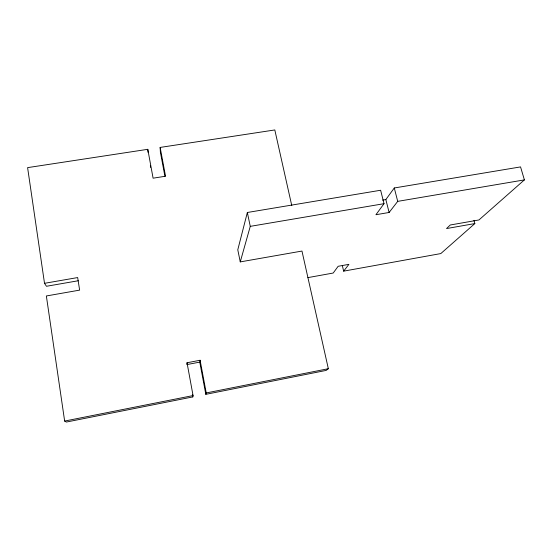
<?xml version="1.0" encoding="UTF-8"?>
<svg xmlns="http://www.w3.org/2000/svg" width="552" height="552" viewBox="0 0 552 552"><rect width="100%" height="100%" fill="white"/><g stroke="black" fill="none" stroke-linecap="round" stroke-linejoin="round"><path stroke-width="0.83" d="M187.031 362.767L186.887 364.589L199.769 362.105L200.1 360.256L187.031 362.767L193.062 395.57L192.827 396.916L66.364 422.052L64.646 421.066L46.361 295.969L79.633 290.124L77.666 277.566L44.512 283.314L27.6 167.629L147.784 149.309L153.097 178.186L165.545 176.219L160.142 147.425L274.813 129.948L291.76 205.537M382.564 200.114L385.848 199.562L394.287 187.977L520.55 166.911L524.4 179.89L397.716 201.363L389.112 212.472L375.933 214.728L384.019 203.688L380.632 190.254L247.344 212.492L237.781 249.801L240.258 261.896L301.965 251.056L328.337 368.708L326.142 370.413L205.813 394.335L199.769 362.105M240.258 261.896L250.263 226.355L247.344 212.492M205.813 394.335L206.241 392.948L200.1 360.256M342.337 265.588L343.648 271.149L348.905 264.353L338.148 266.292L333.208 273.033L307.899 277.615M473.947 220.345L474.844 223.574L440.806 253.575L343.648 271.149M524.4 179.89L478.95 219.958L450.266 224.995L446.533 228.562L474.844 223.574M64.646 421.066L193.062 395.57M206.241 392.948L328.337 368.708M78.28 280.747L46.458 286.281L44.512 283.314M250.263 226.355L384.019 203.688M394.287 187.977L397.716 201.363M385.848 199.562L389.112 212.472M164.924 176.357L160.377 152.11L160.142 147.425M150.351 165.717L150.661 167.394M192.372 394.425L192.827 396.916M147.784 149.309L148.06 152.421"/></g></svg>
